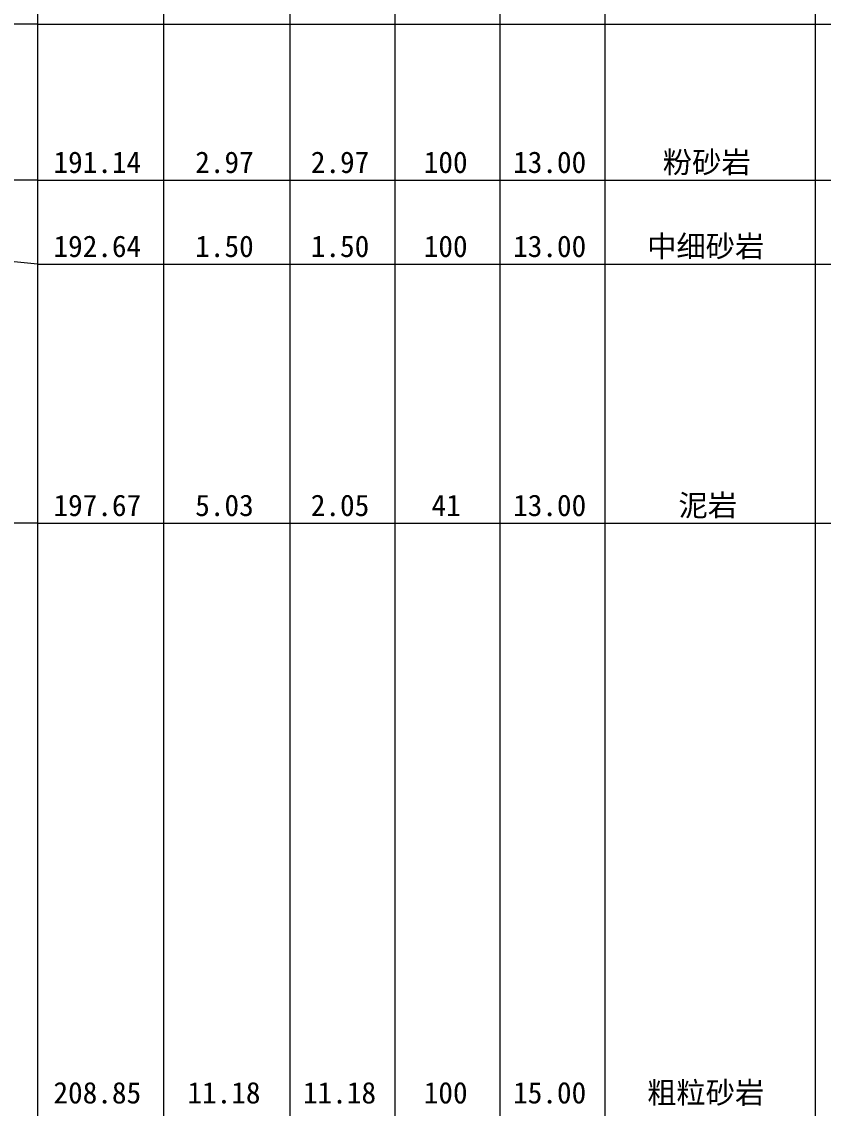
# Model space of a CAD drawing. Header units: inches. Extents: x -27 to 109, y -724 to 26.
# Drawn here: x 20.78 to 36.04, y -207.91 to -187.23 of the extents above; entities that cross this region are included whole.
import ezdxf

# ---------------------------------------------------------------- set-up
doc = ezdxf.new("R2010")
doc.units = ezdxf.units.IN
doc.header["$MEASUREMENT"] = 0
doc.layers.get('0').update_dxf_attribs({"lineweight": 0})
doc.styles.add('宋体', font='')
doc.styles.get('宋体').set_extended_font_data('宋体')

msp = doc.modelspace()

# ---------------------------------------------------------------- linework, layer by layer
at = {"linetype": 'Continuous', "lineweight": 15}
for p, q in [((21.082, 0.896), (21.082, -693.554)), ((23.482, 0.896), (23.482, -693.554)), ((25.882, 0.896), (25.882, -693.554)), ((27.882, 0.896), (27.882, -693.554)), ((29.882, 0.896), (29.882, -693.554)), ((31.882, 0.896), (31.882, -693.554)), ((35.882, 0.896), (35.882, -693.554)), ((21.082, -187.274), (20.082, -187.274)), ((21.082, -187.274), (23.482, -187.274)), ((23.482, -187.274), (25.882, -187.274)), ((25.882, -187.274), (27.882, -187.274)), ((27.882, -187.274), (29.882, -187.274)), ((29.882, -187.274), (31.882, -187.274)), ((31.882, -187.274), (35.882, -187.274)), ((35.882, -187.274), (65.882, -187.274)), ((21.082, -190.244), (20.082, -190.244)), ((21.082, -190.244), (23.482, -190.244)), ((23.482, -190.244), (25.882, -190.244)), ((25.882, -190.244), (27.882, -190.244)), ((27.882, -190.244), (29.882, -190.244)), ((29.882, -190.244), (31.882, -190.244)), ((31.882, -190.244), (35.882, -190.244)), ((35.882, -190.244), (65.882, -190.244)), ((21.082, -191.844), (20.082, -191.744)), ((21.082, -191.844), (23.482, -191.844)), ((23.482, -191.844), (25.882, -191.844)), ((25.882, -191.844), (27.882, -191.844)), ((27.882, -191.844), (29.882, -191.844)), ((29.882, -191.844), (31.882, -191.844)), ((31.882, -191.844), (35.882, -191.844)), ((35.882, -191.844), (65.882, -191.844)), ((21.082, -196.774), (20.082, -196.774)), ((21.082, -196.774), (23.482, -196.774)), ((23.482, -196.774), (25.882, -196.774)), ((25.882, -196.774), (27.882, -196.774)), ((27.882, -196.774), (29.882, -196.774)), ((29.882, -196.774), (31.882, -196.774)), ((31.882, -196.774), (35.882, -196.774)), ((35.882, -196.774), (65.882, -196.774))]:
    msp.add_line(p, q, dxfattribs=at)

# ---------------------------------------------------------------- texts
at = {"style": '宋体'}
for s, p in [('191.14', (21.384, -190.107)), ('2.97', (24.083, -190.107)), ('2.97', (26.283, -190.107)), ('100', (28.433, -190.107)), ('13.00', (30.134, -190.107)), ('粉砂岩', (32.984, -190.107)), ('中细砂岩', (32.685, -191.707)), ('192.64', (21.384, -191.707)), ('1.50', (24.083, -191.707)), ('1.50', (26.283, -191.707)), ('100', (28.433, -191.707)), ('13.00', (30.134, -191.707)), ('197.67', (21.384, -196.637)), ('5.03', (24.083, -196.637)), ('2.05', (26.283, -196.637)), ('41', (28.582, -196.637)), ('13.00', (30.134, -196.637)), ('泥岩', (33.283, -196.637)), ('208.85', (21.384, -207.817)), ('11.18', (23.934, -207.817)), ('11.18', (26.134, -207.817)), ('100', (28.433, -207.817)), ('15.00', (30.134, -207.817)), ('粗粒砂岩', (32.685, -207.817))]:
    msp.add_text(s, height=0.4092, dxfattribs=at).set_placement(p)

doc.saveas('drawing.dxf')
